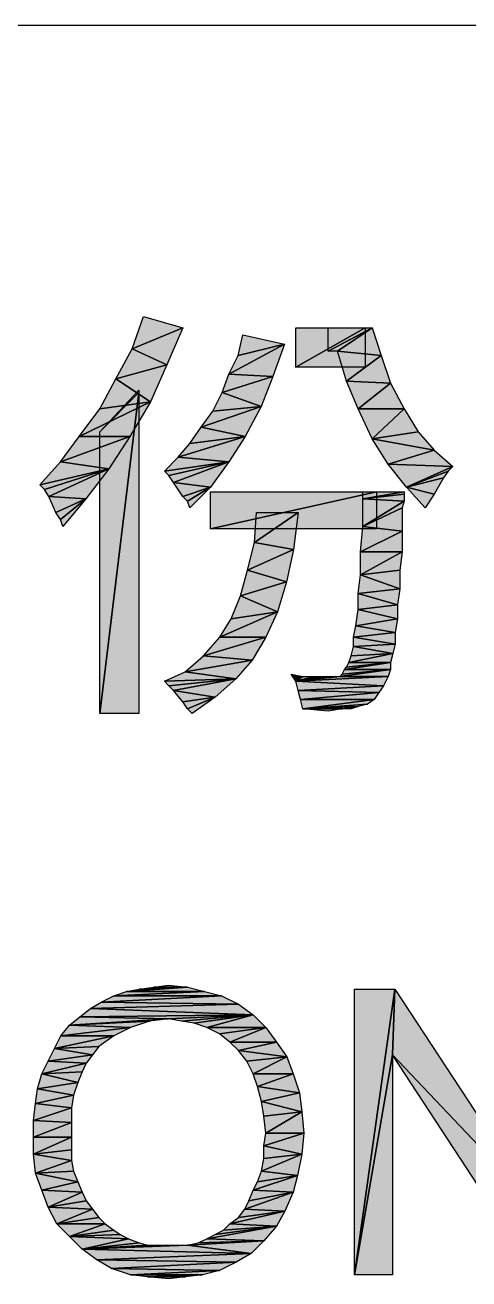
# Model space of a CAD drawing. Header units: millimetres. Extents: x -159 to 198, y 0 to 225.
# Drawn here: x 44.07 to 46.3, y 16.37 to 22.67 of the extents above; entities that cross this region are included whole.
import ezdxf

# ---------------------------------------------------------------- set-up
doc = ezdxf.new("R2010")
doc.units = ezdxf.units.MM
doc.header["$LTSCALE"] = 10.89
doc.layers.add('12_COIN_DXF_FORMAT', color=7, linetype='CONTINUOUS')

# ---------------------------------------------------------------- blocks, each defined once
blk = doc.blocks.new('A_C4F889353_BL2', base_point=(32.2476, 18.7626))
at = {"layer": '12_COIN_DXF_FORMAT', "color": 7, "linetype": 'Continuous'}
for p, q in [((44.6082, 21.0412), (44.6662, 21.2036)), ((44.6662, 21.2036), (44.8633, 21.1456)), ((44.8633, 21.1456), (44.6082, 21.0412)), ((44.6082, 21.0412), (44.8633, 21.1456)), ((44.8633, 21.1456), (44.7821, 20.9601)), ((45.1416, 21.0064), (45.1647, 21.1108)), ((45.1647, 21.1108), (45.3734, 21.0644)), ((45.4314, 20.9485), (45.4314, 21.1456)), ((45.4314, 21.1456), (45.7792, 21.1456)), ((45.7792, 21.1456), (45.4314, 20.9485)), ((45.4314, 20.9485), (45.7792, 21.1456)), ((45.5937, 21.0296), (45.5937, 21.1456)), ((45.5937, 21.1456), (45.814, 21.1456)), ((45.814, 21.1456), (45.5937, 21.0296)), ((45.5937, 21.0296), (45.814, 21.1456)), ((45.814, 21.1456), (45.6401, 21.0296)), ((45.6401, 21.0296), (45.814, 21.1456)), ((45.7792, 21.1456), (45.7792, 20.9485)), ((45.814, 21.1456), (45.8604, 21.0064)), ((44.5271, 20.8905), (44.6082, 21.0412)), ((44.7821, 20.9601), (44.6082, 21.0412)), ((44.6082, 21.0412), (44.7821, 20.9601)), ((45.3734, 21.0644), (45.0952, 20.9137)), ((45.0952, 20.9137), (45.3734, 21.0644)), ((45.3734, 21.0644), (45.1416, 21.0064)), ((45.1416, 21.0064), (45.3734, 21.0644)), ((45.3734, 21.0644), (45.3155, 20.9021)), ((45.0952, 20.9137), (45.1416, 21.0064)), ((45.6401, 21.0296), (45.5937, 21.0296)), ((45.8604, 21.0064), (45.6401, 21.0296)), ((45.6865, 20.8789), (45.6401, 21.0296)), ((45.6401, 21.0296), (45.8604, 21.0064)), ((45.8604, 21.0064), (45.6865, 20.8789)), ((45.6865, 20.8789), (45.8604, 21.0064)), ((45.8604, 21.0064), (45.9068, 20.8673)), ((44.7821, 20.9601), (44.5271, 20.8905)), ((44.5271, 20.8905), (44.7821, 20.9601)), ((44.7821, 20.9601), (44.701, 20.7746)), ((45.0604, 20.8209), (45.0952, 20.9137)), ((45.3155, 20.9021), (45.0952, 20.9137)), ((45.0952, 20.9137), (45.3155, 20.9021)), ((45.7792, 20.9485), (45.4314, 20.9485)), ((44.4459, 20.7398), (44.5271, 20.8905)), ((44.701, 20.7746), (44.5271, 20.8905)), ((44.5271, 20.8905), (44.701, 20.7746)), ((45.3155, 20.9021), (45.0604, 20.8209)), ((45.0604, 20.8209), (45.3155, 20.9021)), ((45.3155, 20.9021), (45.2575, 20.7514)), ((45.9068, 20.8673), (45.6865, 20.8789)), ((45.7445, 20.7398), (45.6865, 20.8789)), ((45.6865, 20.8789), (45.9068, 20.8673)), ((45.9068, 20.8673), (45.7445, 20.7398)), ((45.7445, 20.7398), (45.9068, 20.8673)), ((45.9068, 20.8673), (45.9763, 20.7398)), ((44.4459, 20.6238), (44.643, 20.8325)), ((44.643, 20.8209), (44.4459, 20.6238)), ((44.4459, 20.6238), (44.643, 20.8209)), ((44.643, 20.8209), (44.4459, 19.2093)), ((44.4459, 19.2093), (44.643, 20.8209)), ((44.643, 20.8325), (44.643, 20.8209)), ((44.643, 20.8209), (44.643, 19.2093)), ((45.014, 20.7282), (45.0604, 20.8209)), ((45.2575, 20.7514), (45.0604, 20.8209)), ((45.0604, 20.8209), (45.2575, 20.7514)), ((44.701, 20.7746), (44.3416, 20.6007)), ((44.3416, 20.6007), (44.701, 20.7746)), ((44.3416, 20.6007), (44.4459, 20.7398)), ((44.701, 20.7746), (44.4459, 20.7398)), ((44.4459, 20.7398), (44.701, 20.7746)), ((44.701, 20.7746), (44.5966, 20.6007)), ((45.2575, 20.7514), (44.956, 20.647)), ((44.956, 20.647), (45.2575, 20.7514)), ((44.956, 20.647), (45.014, 20.7282)), ((45.2575, 20.7514), (45.014, 20.7282)), ((45.014, 20.7282), (45.2575, 20.7514)), ((45.2575, 20.7514), (45.1763, 20.6007)), ((45.9763, 20.7398), (45.7445, 20.7398)), ((45.814, 20.5891), (45.7445, 20.7398)), ((45.7445, 20.7398), (45.9763, 20.7398)), ((45.814, 20.5891), (45.9763, 20.7398)), ((45.9763, 20.7398), (45.814, 20.5891)), ((45.9763, 20.7398), (46.0459, 20.6238)), ((44.2488, 20.4731), (44.3416, 20.6007)), ((44.5966, 20.6007), (44.2488, 20.4731)), ((44.2488, 20.4731), (44.5966, 20.6007)), ((44.5966, 20.6007), (44.3416, 20.6007)), ((44.3416, 20.6007), (44.5966, 20.6007)), ((44.4459, 19.2093), (44.4459, 20.6238)), ((44.5966, 20.6007), (44.4923, 20.4383)), ((45.1763, 20.6007), (44.8401, 20.4963)), ((44.8401, 20.4963), (45.1763, 20.6007)), ((44.8981, 20.5659), (44.956, 20.647)), ((45.1763, 20.6007), (44.8981, 20.5659)), ((44.8981, 20.5659), (45.1763, 20.6007)), ((45.1763, 20.6007), (44.956, 20.647)), ((44.956, 20.647), (45.1763, 20.6007)), ((45.1763, 20.6007), (45.0952, 20.4731)), ((46.0459, 20.6238), (45.814, 20.5891)), ((45.814, 20.5891), (46.0459, 20.6238)), ((46.0459, 20.6238), (46.1271, 20.5311)), ((44.8401, 20.4963), (44.8981, 20.5659)), ((46.1271, 20.5311), (45.814, 20.5891)), ((45.8952, 20.4615), (45.814, 20.5891)), ((45.814, 20.5891), (46.1271, 20.5311)), ((46.1271, 20.5311), (45.8952, 20.4615)), ((45.8952, 20.4615), (46.1271, 20.5311)), ((46.1271, 20.5311), (46.2198, 20.4499)), ((44.1445, 20.3572), (44.2488, 20.4731)), ((44.4923, 20.4383), (44.2488, 20.4731)), ((44.2488, 20.4731), (44.4923, 20.4383)), ((44.7705, 20.4267), (44.8401, 20.4963)), ((45.0952, 20.4731), (44.7705, 20.4267)), ((44.7705, 20.4267), (45.0952, 20.4731)), ((45.0952, 20.4731), (44.7937, 20.4036)), ((44.7937, 20.4036), (45.0952, 20.4731)), ((45.0952, 20.4731), (44.8169, 20.3688)), ((44.8169, 20.3688), (45.0952, 20.4731)), ((45.0952, 20.4731), (44.8401, 20.4963)), ((44.8401, 20.4963), (45.0952, 20.4731)), ((45.0952, 20.4731), (45.0024, 20.3456)), ((44.4923, 20.4383), (44.1445, 20.3572)), ((44.1445, 20.3572), (44.4923, 20.4383)), ((44.4923, 20.4383), (44.1676, 20.334)), ((44.1676, 20.334), (44.4923, 20.4383)), ((44.4923, 20.4383), (44.1908, 20.2992)), ((44.1908, 20.2992), (44.4923, 20.4383)), ((44.4923, 20.4383), (44.3763, 20.2876)), ((44.7937, 20.4036), (44.7705, 20.4267)), ((46.2198, 20.4499), (45.8952, 20.4615)), ((45.9879, 20.3456), (45.8952, 20.4615)), ((45.8952, 20.4615), (46.2198, 20.4499)), ((45.9879, 20.3456), (46.2198, 20.4499)), ((46.2198, 20.4499), (45.9879, 20.3456)), ((45.9879, 20.3456), (46.1966, 20.4267)), ((46.1966, 20.4267), (45.9879, 20.3456)), ((46.1966, 20.4267), (46.1734, 20.392)), ((46.2198, 20.4499), (46.1966, 20.4267)), ((44.1676, 20.334), (44.1445, 20.3572)), ((44.8169, 20.3688), (44.7937, 20.4036)), ((45.0024, 20.3456), (44.8169, 20.3688)), ((44.8633, 20.2992), (44.8169, 20.3688)), ((44.8169, 20.3688), (45.0024, 20.3456)), ((45.0024, 20.3456), (44.8633, 20.2992)), ((44.8633, 20.2992), (45.0024, 20.3456)), ((45.0024, 20.3456), (44.8865, 20.276)), ((44.8865, 20.276), (45.0024, 20.3456)), ((45.0024, 20.3456), (44.8981, 20.2412)), ((46.1734, 20.392), (45.9879, 20.3456)), ((45.9879, 20.3456), (46.1734, 20.392)), ((46.1271, 20.3108), (45.9879, 20.3456)), ((46.0807, 20.2412), (45.9879, 20.3456)), ((45.9879, 20.3456), (46.1271, 20.3108)), ((46.1734, 20.392), (46.1271, 20.3108)), ((44.1908, 20.2992), (44.1676, 20.334)), ((44.3763, 20.2876), (44.1908, 20.2992)), ((44.2256, 20.218), (44.1908, 20.2992)), ((44.1908, 20.2992), (44.3763, 20.2876)), ((44.3763, 20.2876), (44.2256, 20.218)), ((44.2256, 20.218), (44.3763, 20.2876)), ((44.3763, 20.2876), (44.2488, 20.1833)), ((44.2488, 20.1833), (44.3763, 20.2876)), ((44.3763, 20.2876), (44.2604, 20.1485)), ((44.8865, 20.276), (44.8633, 20.2992)), ((45.0024, 20.1369), (45.0024, 20.3224)), ((45.0024, 20.3224), (45.8372, 20.3224)), ((45.8372, 20.3224), (45.0024, 20.1369)), ((45.0024, 20.1369), (45.8372, 20.3224)), ((45.7676, 20.2876), (45.9763, 20.3224)), ((45.7676, 20.2876), (45.7676, 20.3224)), ((45.7676, 20.3224), (45.9763, 20.3224)), ((45.9763, 20.3224), (45.7676, 20.2876)), ((45.9763, 20.3108), (45.7676, 20.2876)), ((45.7676, 20.2876), (45.9763, 20.3108)), ((45.9763, 20.276), (45.7676, 20.2876)), ((45.7676, 20.1485), (45.7676, 20.2876)), ((45.7676, 20.2876), (45.9763, 20.276)), ((45.8372, 20.3224), (45.8372, 20.1369)), ((45.9763, 20.3224), (45.9763, 20.3108)), ((45.9763, 20.3108), (45.9763, 20.276)), ((46.1271, 20.3108), (46.0807, 20.2412)), ((44.2488, 20.1833), (44.2256, 20.218)), ((44.8981, 20.2412), (44.8865, 20.276)), ((45.2227, 20.0673), (45.2343, 20.218)), ((45.443, 20.218), (45.2227, 20.0673)), ((45.2227, 20.0673), (45.443, 20.218)), ((45.2343, 20.218), (45.443, 20.218)), ((45.443, 20.218), (45.4198, 20.0325)), ((45.7676, 20.1485), (45.9763, 20.276)), ((45.9763, 20.276), (45.7676, 20.1485)), ((45.9647, 20.2412), (45.7676, 20.1485)), ((45.7676, 20.1485), (45.9647, 20.2412)), ((45.9763, 20.276), (45.9647, 20.2412)), ((45.9647, 20.2412), (45.9647, 20.1253)), ((44.2604, 20.1485), (44.2488, 20.1833)), ((45.8372, 20.1369), (45.0024, 20.1369)), ((45.756, 20.0209), (45.7676, 20.1485)), ((45.9647, 20.1253), (45.756, 20.0209)), ((45.756, 20.0209), (45.9647, 20.1253)), ((45.9647, 20.1253), (45.7676, 20.1485)), ((45.7676, 20.1485), (45.9647, 20.1253)), ((45.9647, 20.1253), (45.9647, 20.0209)), ((45.1879, 19.9282), (45.2227, 20.0673)), ((45.4198, 20.0325), (45.1879, 19.9282)), ((45.1879, 19.9282), (45.4198, 20.0325)), ((45.4198, 20.0325), (45.2227, 20.0673)), ((45.2227, 20.0673), (45.4198, 20.0325)), ((45.4198, 20.0325), (45.385, 19.8702)), ((45.9647, 20.0209), (45.756, 20.0209)), ((45.756, 19.905), (45.9647, 20.0209)), ((45.756, 19.905), (45.756, 20.0209)), ((45.756, 20.0209), (45.9647, 20.0209)), ((45.9647, 20.0209), (45.756, 19.905)), ((45.9647, 20.0209), (45.9532, 19.9282)), ((45.1532, 19.8007), (45.1879, 19.9282)), ((45.385, 19.8702), (45.1879, 19.9282)), ((45.1879, 19.9282), (45.385, 19.8702)), ((45.7445, 19.8122), (45.756, 19.905)), ((45.9532, 19.9282), (45.756, 19.905)), ((45.756, 19.905), (45.9532, 19.9282)), ((45.9532, 19.8354), (45.756, 19.905)), ((45.756, 19.905), (45.9532, 19.8354)), ((45.9532, 19.9282), (45.9532, 19.8354)), ((45.385, 19.8702), (45.1532, 19.8007)), ((45.1532, 19.8007), (45.385, 19.8702)), ((45.385, 19.8702), (45.3387, 19.7195)), ((45.1068, 19.6847), (45.1532, 19.8007)), ((45.3387, 19.7195), (45.1532, 19.8007)), ((45.1532, 19.8007), (45.3387, 19.7195)), ((45.9532, 19.8354), (45.7445, 19.8122)), ((45.7445, 19.8122), (45.9532, 19.8354)), ((45.9416, 19.7543), (45.7445, 19.8122)), ((45.7445, 19.7311), (45.7445, 19.8122)), ((45.7445, 19.8122), (45.9416, 19.7543)), ((45.9532, 19.8354), (45.9416, 19.7543)), ((45.3387, 19.7195), (45.0488, 19.592)), ((45.0488, 19.592), (45.3387, 19.7195)), ((45.3387, 19.7195), (45.1068, 19.6847)), ((45.1068, 19.6847), (45.3387, 19.7195)), ((45.3387, 19.7195), (45.2807, 19.592)), ((45.7329, 19.6499), (45.7445, 19.7311)), ((45.9416, 19.7543), (45.7445, 19.7311)), ((45.7445, 19.7311), (45.9416, 19.7543)), ((45.9416, 19.6847), (45.7445, 19.7311)), ((45.7445, 19.7311), (45.9416, 19.6847)), ((45.9416, 19.7543), (45.9416, 19.6847)), ((45.0488, 19.592), (45.1068, 19.6847)), ((45.7213, 19.592), (45.7329, 19.6499)), ((45.9416, 19.6847), (45.7329, 19.6499)), ((45.7329, 19.6499), (45.9416, 19.6847)), ((45.93, 19.6151), (45.7329, 19.6499)), ((45.7329, 19.6499), (45.93, 19.6151)), ((45.9416, 19.6847), (45.93, 19.6151)), ((44.9676, 19.4992), (45.0488, 19.592)), ((45.2807, 19.592), (44.9676, 19.4992)), ((44.9676, 19.4992), (45.2807, 19.592)), ((45.2807, 19.592), (45.0488, 19.592)), ((45.0488, 19.592), (45.2807, 19.592)), ((45.2807, 19.592), (45.2111, 19.476)), ((45.93, 19.6151), (45.7213, 19.592)), ((45.7213, 19.592), (45.93, 19.6151)), ((45.93, 19.5572), (45.7213, 19.592)), ((45.7213, 19.5456), (45.7213, 19.592)), ((45.7213, 19.592), (45.93, 19.5572)), ((45.93, 19.6151), (45.93, 19.5572)), ((45.7097, 19.4992), (45.7213, 19.5456)), ((45.93, 19.5572), (45.7213, 19.5456)), ((45.7213, 19.5456), (45.93, 19.5572)), ((45.9184, 19.5108), (45.7213, 19.5456)), ((45.7213, 19.5456), (45.9184, 19.5108)), ((45.93, 19.5572), (45.9184, 19.5108)), ((44.8749, 19.418), (44.9676, 19.4992)), ((45.2111, 19.476), (44.8749, 19.418)), ((44.8749, 19.418), (45.2111, 19.476)), ((45.2111, 19.476), (44.9676, 19.4992)), ((44.9676, 19.4992), (45.2111, 19.476)), ((45.2111, 19.476), (45.13, 19.3833)), ((45.9068, 19.4644), (45.6749, 19.4296)), ((45.6749, 19.4296), (45.9068, 19.4644)), ((45.6865, 19.4412), (45.6981, 19.4644)), ((45.9068, 19.4644), (45.6865, 19.4412)), ((45.6865, 19.4412), (45.9068, 19.4644)), ((45.9184, 19.5108), (45.6981, 19.4644)), ((45.6981, 19.4644), (45.9184, 19.5108)), ((45.6981, 19.4644), (45.7097, 19.4992)), ((45.9068, 19.4644), (45.6981, 19.4644)), ((45.6981, 19.4644), (45.9068, 19.4644)), ((45.9184, 19.5108), (45.7097, 19.4992)), ((45.7097, 19.4992), (45.9184, 19.5108)), ((45.9184, 19.5108), (45.9068, 19.4644)), ((45.9068, 19.4644), (45.9068, 19.4296)), ((44.7705, 19.3717), (44.8749, 19.418)), ((45.13, 19.3833), (44.8749, 19.418)), ((44.8749, 19.418), (45.13, 19.3833)), ((45.4314, 19.3717), (45.4082, 19.4065)), ((45.4082, 19.4065), (45.4662, 19.3949)), ((45.9068, 19.4296), (45.6517, 19.3949)), ((45.6517, 19.3949), (45.9068, 19.4296)), ((45.6517, 19.3949), (45.6633, 19.4065)), ((45.6633, 19.4065), (45.6749, 19.4296)), ((45.9068, 19.4296), (45.6633, 19.4065)), ((45.6633, 19.4065), (45.9068, 19.4296)), ((45.6749, 19.4296), (45.6865, 19.4412)), ((45.9068, 19.4296), (45.6749, 19.4296)), ((45.6749, 19.4296), (45.9068, 19.4296)), ((45.9068, 19.4296), (45.8952, 19.3949)), ((45.13, 19.3833), (44.7705, 19.3717)), ((44.7705, 19.3717), (45.13, 19.3833)), ((44.7937, 19.3485), (44.7705, 19.3717)), ((45.13, 19.3833), (44.7937, 19.3485)), ((44.7937, 19.3485), (45.13, 19.3833)), ((44.8169, 19.3253), (44.7937, 19.3485)), ((45.13, 19.3833), (44.8169, 19.3253)), ((44.8169, 19.3253), (45.13, 19.3833)), ((45.13, 19.3833), (45.0256, 19.2905)), ((45.8952, 19.3949), (45.4314, 19.3717)), ((45.4314, 19.3717), (45.6517, 19.3949)), ((45.6517, 19.3949), (45.4314, 19.3717)), ((45.4314, 19.3717), (45.6285, 19.3949)), ((45.6285, 19.3949), (45.4314, 19.3717)), ((45.4314, 19.3717), (45.6053, 19.3949)), ((45.6053, 19.3949), (45.4314, 19.3717)), ((45.4314, 19.3717), (45.5705, 19.3949)), ((45.5705, 19.3949), (45.4314, 19.3717)), ((45.4314, 19.3717), (45.5242, 19.3949)), ((45.5242, 19.3949), (45.4314, 19.3717)), ((45.4314, 19.3717), (45.4662, 19.3949)), ((45.4662, 19.3949), (45.4314, 19.3717)), ((45.4314, 19.3717), (45.8952, 19.3949)), ((45.872, 19.3485), (45.4314, 19.3717)), ((45.443, 19.3253), (45.4314, 19.3717)), ((45.4314, 19.3717), (45.872, 19.3485)), ((45.872, 19.3485), (45.443, 19.3253)), ((45.443, 19.3253), (45.872, 19.3485)), ((45.4662, 19.3949), (45.5242, 19.3949)), ((45.5242, 19.3949), (45.5705, 19.3949)), ((45.5705, 19.3949), (45.6053, 19.3949)), ((45.6053, 19.3949), (45.6285, 19.3949)), ((45.6285, 19.3949), (45.6517, 19.3949)), ((45.8952, 19.3949), (45.6517, 19.3949)), ((45.6517, 19.3949), (45.8952, 19.3949)), ((45.872, 19.3485), (45.8488, 19.3137)), ((45.8952, 19.3949), (45.872, 19.3485)), ((45.0256, 19.2905), (44.8169, 19.3253)), ((44.8633, 19.2673), (44.8169, 19.3253)), ((44.8169, 19.3253), (45.0256, 19.2905)), ((45.0256, 19.2905), (44.8633, 19.2673)), ((44.8633, 19.2673), (45.0256, 19.2905)), ((45.0256, 19.2905), (44.8865, 19.2325)), ((44.8865, 19.2325), (45.0256, 19.2905)), ((45.0256, 19.2905), (44.9097, 19.2093)), ((45.8488, 19.3137), (45.443, 19.3253)), ((45.4546, 19.2789), (45.443, 19.3253)), ((45.443, 19.3253), (45.8488, 19.3137)), ((45.8488, 19.3137), (45.4546, 19.2789)), ((45.4546, 19.2789), (45.8488, 19.3137)), ((45.8256, 19.2789), (45.4546, 19.2789)), ((45.4662, 19.2325), (45.4546, 19.2789)), ((45.4546, 19.2789), (45.8256, 19.2789)), ((45.4662, 19.2325), (45.8256, 19.2789)), ((45.8256, 19.2789), (45.4662, 19.2325)), ((45.8256, 19.2789), (45.7908, 19.2557)), ((45.8488, 19.3137), (45.8256, 19.2789)), ((44.643, 19.2093), (44.4459, 19.2093)), ((44.8865, 19.2325), (44.8633, 19.2673)), ((44.9097, 19.2093), (44.8865, 19.2325)), ((45.4662, 19.2325), (45.7908, 19.2557)), ((45.7908, 19.2557), (45.4662, 19.2325)), ((45.7445, 19.2441), (45.4662, 19.2325)), ((45.4662, 19.2325), (45.7445, 19.2441)), ((45.6633, 19.2325), (45.4662, 19.2325)), ((45.5937, 19.2209), (45.4662, 19.2325)), ((45.4662, 19.2325), (45.6633, 19.2325)), ((45.6633, 19.2325), (45.5937, 19.2209)), ((45.7445, 19.2441), (45.6633, 19.2325)), ((45.6633, 19.2325), (45.7445, 19.2441)), ((45.7097, 19.2325), (45.6633, 19.2325)), ((45.7445, 19.2441), (45.7097, 19.2325)), ((45.7908, 19.2557), (45.7445, 19.2441)), ((44.8876, 17.8342), (44.5797, 17.813)), ((44.5797, 17.813), (44.8876, 17.8342)), ((44.5797, 17.813), (44.6434, 17.8236)), ((44.6434, 17.8236), (44.7178, 17.8342)), ((44.8876, 17.8342), (44.6434, 17.8236)), ((44.6434, 17.8236), (44.8876, 17.8342)), ((44.7178, 17.8342), (44.7921, 17.8448)), ((44.8876, 17.8342), (44.7178, 17.8342)), ((44.7178, 17.8342), (44.8876, 17.8342)), ((44.7921, 17.8448), (44.8876, 17.8342)), ((44.8876, 17.8342), (44.9726, 17.813)), ((45.7264, 16.3902), (45.9281, 17.8236)), ((45.7264, 16.3902), (45.7264, 17.8236)), ((45.7264, 17.8236), (45.9281, 17.8236)), ((45.9281, 17.8236), (45.7264, 16.3902)), ((45.9175, 17.4944), (45.9281, 17.8236)), ((45.9281, 17.8236), (45.9175, 17.4944)), ((45.9281, 17.8236), (46.6607, 16.7088)), ((44.3992, 17.728), (44.4523, 17.7599)), ((44.4523, 17.7599), (44.516, 17.7917)), ((45.0575, 17.7917), (44.4523, 17.7599)), ((44.4523, 17.7599), (45.0575, 17.7917)), ((45.1425, 17.7493), (44.4523, 17.7599)), ((44.4523, 17.7599), (45.1425, 17.7493)), ((44.516, 17.7917), (44.5797, 17.813)), ((44.9726, 17.813), (44.516, 17.7917)), ((44.516, 17.7917), (44.9726, 17.813)), ((45.0575, 17.7917), (44.516, 17.7917)), ((44.516, 17.7917), (45.0575, 17.7917)), ((44.9726, 17.813), (44.5797, 17.813)), ((44.5797, 17.813), (44.9726, 17.813)), ((44.9726, 17.813), (45.0575, 17.7917)), ((45.0575, 17.7917), (45.1425, 17.7493)), ((44.3462, 17.6856), (44.3992, 17.728)), ((45.1425, 17.7493), (44.3992, 17.728)), ((44.3992, 17.728), (45.1425, 17.7493)), ((45.2168, 17.6962), (44.3992, 17.728)), ((44.3992, 17.728), (45.2168, 17.6962)), ((45.1425, 17.7493), (45.2168, 17.6962)), ((44.2506, 17.59), (44.2931, 17.6431)), ((44.2931, 17.6431), (44.3462, 17.6856)), ((44.2931, 17.6431), (44.7921, 17.6749)), ((44.7921, 17.6749), (44.2931, 17.6431)), ((44.6965, 17.6643), (44.2931, 17.6431)), ((44.2931, 17.6431), (44.6965, 17.6643)), ((44.601, 17.6325), (44.2931, 17.6431)), ((44.2931, 17.6431), (44.601, 17.6325)), ((45.2168, 17.6962), (44.3462, 17.6856)), ((44.3462, 17.6856), (45.2168, 17.6962)), ((44.3462, 17.6856), (44.7921, 17.6749)), ((44.7921, 17.6749), (44.3462, 17.6856)), ((44.6965, 17.6643), (44.601, 17.6325)), ((44.7921, 17.6749), (44.6965, 17.6643)), ((45.2168, 17.6962), (44.7921, 17.6749)), ((44.7921, 17.6749), (45.2168, 17.6962)), ((44.8558, 17.6643), (44.7921, 17.6749)), ((45.2168, 17.6962), (44.8558, 17.6643)), ((44.8558, 17.6643), (45.2168, 17.6962)), ((44.9195, 17.6537), (44.8558, 17.6643)), ((45.2168, 17.6962), (44.9195, 17.6537)), ((44.9195, 17.6537), (45.2168, 17.6962)), ((44.9832, 17.6325), (44.9195, 17.6537)), ((45.2168, 17.6962), (44.9832, 17.6325)), ((44.9832, 17.6325), (45.2168, 17.6962)), ((45.2168, 17.6962), (45.2805, 17.6325)), ((44.2188, 17.5263), (44.516, 17.59)), ((44.2188, 17.5263), (44.2506, 17.59)), ((44.516, 17.59), (44.2188, 17.5263)), ((44.601, 17.6325), (44.2506, 17.59)), ((44.2506, 17.59), (44.601, 17.6325)), ((44.516, 17.59), (44.2506, 17.59)), ((44.2506, 17.59), (44.516, 17.59)), ((44.516, 17.59), (44.4417, 17.5369)), ((44.601, 17.6325), (44.516, 17.59)), ((45.2805, 17.6325), (44.9832, 17.6325)), ((45.0469, 17.6006), (44.9832, 17.6325)), ((44.9832, 17.6325), (45.2805, 17.6325)), ((45.2805, 17.6325), (45.0469, 17.6006)), ((45.0469, 17.6006), (45.2805, 17.6325)), ((45.1, 17.5581), (45.0469, 17.6006)), ((45.2805, 17.6325), (45.1, 17.5581)), ((45.1, 17.5581), (45.2805, 17.6325)), ((45.2805, 17.6325), (45.3336, 17.5581)), ((44.1869, 17.4626), (44.2188, 17.5263)), ((44.4417, 17.5369), (44.2188, 17.5263)), ((44.2188, 17.5263), (44.4417, 17.5369)), ((44.4099, 17.4944), (44.2188, 17.5263)), ((44.2188, 17.5263), (44.4099, 17.4944)), ((44.4417, 17.5369), (44.4099, 17.4944)), ((45.3336, 17.5581), (45.1, 17.5581)), ((45.1425, 17.5157), (45.1, 17.5581)), ((45.1, 17.5581), (45.3336, 17.5581)), ((45.3336, 17.5581), (45.1425, 17.5157)), ((45.1425, 17.5157), (45.3336, 17.5581)), ((45.3867, 17.4838), (45.1425, 17.5157)), ((45.1849, 17.4626), (45.1425, 17.5157)), ((45.1425, 17.5157), (45.3867, 17.4838)), ((45.3336, 17.5581), (45.3867, 17.4838)), ((44.155, 17.3989), (44.1869, 17.4626)), ((44.155, 17.3989), (44.378, 17.452)), ((44.378, 17.452), (44.155, 17.3989)), ((44.4099, 17.4944), (44.1869, 17.4626)), ((44.1869, 17.4626), (44.4099, 17.4944)), ((44.378, 17.452), (44.1869, 17.4626)), ((44.1869, 17.4626), (44.378, 17.452)), ((44.378, 17.452), (44.3568, 17.4095)), ((44.4099, 17.4944), (44.378, 17.452)), ((45.3867, 17.4838), (45.1849, 17.4626)), ((45.1849, 17.4626), (45.3867, 17.4838)), ((45.2168, 17.3989), (45.1849, 17.4626)), ((45.3867, 17.4838), (45.2168, 17.3989)), ((45.2168, 17.3989), (45.3867, 17.4838)), ((45.3867, 17.4838), (45.4185, 17.3989)), ((45.9175, 17.4944), (45.7264, 16.3902)), ((45.7264, 16.3902), (45.9175, 17.4944)), ((46.6607, 16.7088), (45.9175, 17.4944)), ((45.9175, 17.4944), (45.9175, 16.3902)), ((46.6395, 16.3902), (45.9175, 17.4944)), ((45.9175, 17.4944), (46.6607, 16.7088)), ((44.1338, 17.3246), (44.155, 17.3989)), ((44.3568, 17.4095), (44.155, 17.3989)), ((44.155, 17.3989), (44.3568, 17.4095)), ((44.3355, 17.3564), (44.155, 17.3989)), ((44.155, 17.3989), (44.3355, 17.3564)), ((44.3568, 17.4095), (44.3355, 17.3564)), ((45.4185, 17.3989), (45.2168, 17.3989)), ((45.238, 17.3352), (45.2168, 17.3989)), ((45.2168, 17.3989), (45.4185, 17.3989)), ((45.4185, 17.3989), (45.238, 17.3352)), ((45.238, 17.3352), (45.4185, 17.3989)), ((45.4185, 17.3989), (45.4504, 17.3033)), ((44.1232, 17.2502), (44.1338, 17.3246)), ((44.3355, 17.3564), (44.1338, 17.3246)), ((44.1338, 17.3246), (44.3355, 17.3564)), ((44.3143, 17.2927), (44.1338, 17.3246)), ((44.1338, 17.3246), (44.3143, 17.2927)), ((44.3355, 17.3564), (44.3143, 17.2927)), ((45.4504, 17.3033), (45.238, 17.3352)), ((45.2592, 17.2609), (45.238, 17.3352)), ((45.238, 17.3352), (45.4504, 17.3033)), ((44.3143, 17.2927), (44.1232, 17.2502)), ((44.1232, 17.2502), (44.3143, 17.2927)), ((44.3143, 17.2927), (44.3037, 17.229)), ((45.4504, 17.3033), (45.2592, 17.2609)), ((45.2592, 17.2609), (45.4504, 17.3033)), ((45.461, 17.2078), (45.2592, 17.2609)), ((45.2699, 17.1865), (45.2592, 17.2609)), ((45.2592, 17.2609), (45.461, 17.2078)), ((45.4504, 17.3033), (45.461, 17.2078)), ((44.1126, 17.1653), (44.1232, 17.2502)), ((44.3037, 17.229), (44.1126, 17.1653)), ((44.1126, 17.1653), (44.3037, 17.229)), ((44.3037, 17.229), (44.1232, 17.2502)), ((44.1232, 17.2502), (44.3037, 17.229)), ((44.3037, 17.229), (44.3037, 17.1547)), ((45.461, 17.2078), (45.2699, 17.1865)), ((45.2699, 17.1865), (45.461, 17.2078)), ((45.461, 17.2078), (45.2805, 17.1016)), ((45.2805, 17.1016), (45.461, 17.2078)), ((45.461, 17.2078), (45.4716, 17.1016)), ((44.3037, 17.1547), (44.1126, 17.1653)), ((44.1126, 17.0804), (44.1126, 17.1653)), ((44.1126, 17.1653), (44.3037, 17.1547)), ((44.3037, 17.1547), (44.1126, 17.0804)), ((44.1126, 17.0804), (44.3037, 17.1547)), ((44.3037, 17.1547), (44.3037, 17.0804)), ((45.2805, 17.1016), (45.2699, 17.1865)), ((44.3037, 17.0804), (44.1126, 17.0804)), ((44.1126, 16.9954), (44.3037, 17.0804)), ((44.1126, 16.9954), (44.1126, 17.0804)), ((44.1126, 17.0804), (44.3037, 17.0804)), ((44.3037, 17.0804), (44.1126, 16.9954)), ((44.3037, 17.0804), (44.3037, 17.0167)), ((45.2699, 17.0379), (45.2805, 17.1016)), ((45.4716, 17.1016), (45.2699, 17.0379)), ((45.2699, 17.0379), (45.4716, 17.1016)), ((45.4716, 17.1016), (45.2805, 17.1016)), ((45.2805, 17.1016), (45.4716, 17.1016)), ((45.4716, 17.1016), (45.461, 16.9954)), ((44.3037, 17.0167), (44.1126, 16.9954)), ((44.1126, 16.9954), (44.3037, 17.0167)), ((44.3037, 17.0167), (44.3037, 16.9636)), ((45.461, 16.9954), (45.2699, 17.0379)), ((45.2699, 16.9742), (45.2699, 17.0379)), ((45.2699, 17.0379), (45.461, 16.9954)), ((44.3037, 16.9636), (44.1126, 16.9954)), ((44.1232, 16.8999), (44.1126, 16.9954)), ((44.1126, 16.9954), (44.3037, 16.9636)), ((44.1232, 16.8999), (44.3037, 16.9636)), ((44.3037, 16.9636), (44.1232, 16.8999)), ((44.3037, 16.9636), (44.3143, 16.9105)), ((45.461, 16.9954), (45.2592, 16.9105)), ((45.2592, 16.9105), (45.461, 16.9954)), ((45.2592, 16.9105), (45.2699, 16.9742)), ((45.461, 16.9954), (45.2699, 16.9742)), ((45.2699, 16.9742), (45.461, 16.9954)), ((45.461, 16.9954), (45.4397, 16.8893)), ((44.3143, 16.9105), (44.1232, 16.8999)), ((44.1232, 16.8999), (44.3143, 16.9105)), ((44.3355, 16.8574), (44.1232, 16.8999)), ((44.155, 16.8149), (44.1232, 16.8999)), ((44.1232, 16.8999), (44.3355, 16.8574)), ((44.3143, 16.9105), (44.3355, 16.8574)), ((45.4397, 16.8893), (45.2168, 16.8149)), ((45.2168, 16.8149), (45.4397, 16.8893)), ((45.238, 16.8574), (45.2592, 16.9105)), ((45.4397, 16.8893), (45.238, 16.8574)), ((45.238, 16.8574), (45.4397, 16.8893)), ((45.4397, 16.8893), (45.2592, 16.9105)), ((45.2592, 16.9105), (45.4397, 16.8893)), ((45.4397, 16.8893), (45.4185, 16.8043)), ((44.3355, 16.8574), (44.155, 16.8149)), ((44.155, 16.8149), (44.3355, 16.8574)), ((44.3568, 16.8043), (44.155, 16.8149)), ((44.1869, 16.73), (44.155, 16.8149)), ((44.155, 16.8149), (44.3568, 16.8043)), ((44.3355, 16.8574), (44.3568, 16.8043)), ((45.1955, 16.7618), (45.2168, 16.8149)), ((45.2168, 16.8149), (45.238, 16.8574)), ((45.4185, 16.8043), (45.2168, 16.8149)), ((45.2168, 16.8149), (45.4185, 16.8043)), ((44.1869, 16.73), (44.3568, 16.8043)), ((44.3568, 16.8043), (44.1869, 16.73)), ((44.378, 16.7618), (44.1869, 16.73)), ((44.1869, 16.73), (44.378, 16.7618)), ((44.3568, 16.8043), (44.378, 16.7618)), ((44.378, 16.7618), (44.4099, 16.7194)), ((45.4185, 16.8043), (45.1743, 16.7194)), ((45.1743, 16.7194), (45.4185, 16.8043)), ((45.1743, 16.7194), (45.1955, 16.7618)), ((45.4185, 16.8043), (45.1955, 16.7618)), ((45.1955, 16.7618), (45.4185, 16.8043)), ((45.4185, 16.8043), (45.376, 16.7088)), ((44.4099, 16.7194), (44.1869, 16.73)), ((44.2294, 16.6451), (44.1869, 16.73)), ((44.1869, 16.73), (44.4099, 16.7194)), ((44.2294, 16.6451), (44.4099, 16.7194)), ((44.4099, 16.7194), (44.2294, 16.6451)), ((44.4099, 16.7194), (44.4417, 16.6769)), ((45.376, 16.7088), (45.1, 16.6451)), ((45.1, 16.6451), (45.376, 16.7088)), ((45.1425, 16.6769), (45.1743, 16.7194)), ((45.376, 16.7088), (45.1425, 16.6769)), ((45.1425, 16.6769), (45.376, 16.7088)), ((45.376, 16.7088), (45.1743, 16.7194)), ((45.1743, 16.7194), (45.376, 16.7088)), ((45.376, 16.7088), (45.3336, 16.6344)), ((44.4417, 16.6769), (44.2294, 16.6451)), ((44.2294, 16.6451), (44.4417, 16.6769)), ((44.4736, 16.6451), (44.2294, 16.6451)), ((44.2931, 16.5814), (44.2294, 16.6451)), ((44.2294, 16.6451), (44.4736, 16.6451)), ((44.2931, 16.5814), (44.4736, 16.6451)), ((44.4736, 16.6451), (44.2931, 16.5814)), ((44.4417, 16.6769), (44.4736, 16.6451)), ((44.4736, 16.6451), (44.516, 16.6132)), ((45.3336, 16.6344), (44.9832, 16.5707)), ((44.9832, 16.5707), (45.3336, 16.6344)), ((45.3336, 16.6344), (45.0257, 16.592)), ((45.0257, 16.592), (45.3336, 16.6344)), ((45.0681, 16.6132), (45.1, 16.6451)), ((45.3336, 16.6344), (45.0681, 16.6132)), ((45.0681, 16.6132), (45.3336, 16.6344)), ((45.1, 16.6451), (45.1425, 16.6769)), ((45.3336, 16.6344), (45.1, 16.6451)), ((45.1, 16.6451), (45.3336, 16.6344)), ((45.3336, 16.6344), (45.2699, 16.5601)), ((44.2931, 16.5814), (44.516, 16.6132)), ((44.516, 16.6132), (44.2931, 16.5814)), ((44.5479, 16.592), (44.2931, 16.5814)), ((44.2931, 16.5814), (44.5479, 16.592)), ((44.5904, 16.5707), (44.2931, 16.5814)), ((44.3568, 16.5177), (44.2931, 16.5814)), ((44.2931, 16.5814), (44.5904, 16.5707)), ((44.3568, 16.5177), (44.5904, 16.5707)), ((44.5904, 16.5707), (44.3568, 16.5177)), ((44.516, 16.6132), (44.5479, 16.592)), ((44.5479, 16.592), (44.5904, 16.5707)), ((44.5904, 16.5707), (44.6434, 16.5495)), ((44.9407, 16.5495), (44.9832, 16.5707)), ((44.9832, 16.5707), (45.0257, 16.592)), ((45.2699, 16.5601), (44.9832, 16.5707)), ((44.9832, 16.5707), (45.2699, 16.5601)), ((45.0257, 16.592), (45.0681, 16.6132)), ((44.3568, 16.5177), (44.6434, 16.5495)), ((44.6434, 16.5495), (44.3568, 16.5177)), ((44.8876, 16.5389), (44.3568, 16.5177)), ((44.3568, 16.5177), (44.8346, 16.5389)), ((44.8346, 16.5389), (44.3568, 16.5177)), ((44.3568, 16.5177), (44.7815, 16.5389)), ((44.7815, 16.5389), (44.3568, 16.5177)), ((44.3568, 16.5177), (44.739, 16.5389)), ((44.739, 16.5389), (44.3568, 16.5177)), ((44.3568, 16.5177), (44.6859, 16.5389)), ((44.6859, 16.5389), (44.3568, 16.5177)), ((44.3568, 16.5177), (44.8876, 16.5389)), ((45.2062, 16.4964), (44.3568, 16.5177)), ((44.4311, 16.4646), (44.3568, 16.5177)), ((44.3568, 16.5177), (45.2062, 16.4964)), ((44.6434, 16.5495), (44.6859, 16.5389)), ((44.6859, 16.5389), (44.739, 16.5389)), ((44.739, 16.5389), (44.7815, 16.5389)), ((44.7815, 16.5389), (44.8346, 16.5389)), ((44.8346, 16.5389), (44.8876, 16.5389)), ((45.2699, 16.5601), (44.8876, 16.5389)), ((44.8876, 16.5389), (45.2699, 16.5601)), ((44.8876, 16.5389), (44.9407, 16.5495)), ((44.8876, 16.5389), (45.2062, 16.4964)), ((45.2062, 16.4964), (44.8876, 16.5389)), ((45.2699, 16.5601), (44.9407, 16.5495)), ((44.9407, 16.5495), (45.2699, 16.5601)), ((45.2699, 16.5601), (45.2062, 16.4964)), ((45.2062, 16.4964), (44.4311, 16.4646)), ((44.4311, 16.4646), (45.2062, 16.4964)), ((45.1318, 16.4539), (44.4311, 16.4646)), ((44.5054, 16.4221), (44.4311, 16.4646)), ((44.4311, 16.4646), (45.1318, 16.4539)), ((45.1318, 16.4539), (44.5054, 16.4221)), ((44.5054, 16.4221), (45.1318, 16.4539)), ((45.1318, 16.4539), (45.0469, 16.4115)), ((45.2062, 16.4964), (45.1318, 16.4539)), ((45.0469, 16.4115), (44.5054, 16.4221)), ((44.601, 16.3902), (44.5054, 16.4221)), ((44.5054, 16.4221), (45.0469, 16.4115)), ((45.0469, 16.4115), (44.601, 16.3902)), ((44.601, 16.3902), (45.0469, 16.4115)), ((44.962, 16.3902), (44.601, 16.3902)), ((44.6859, 16.3796), (44.601, 16.3902)), ((44.601, 16.3902), (44.962, 16.3902)), ((44.962, 16.3902), (44.6859, 16.3796)), ((44.6859, 16.3796), (44.962, 16.3902)), ((44.877, 16.3796), (44.6859, 16.3796)), ((44.7921, 16.369), (44.6859, 16.3796)), ((44.6859, 16.3796), (44.877, 16.3796)), ((44.877, 16.3796), (44.7921, 16.369)), ((44.962, 16.3902), (44.877, 16.3796)), ((45.0469, 16.4115), (44.962, 16.3902)), ((45.9175, 16.3902), (45.7264, 16.3902))]:
    blk.add_line(p, q, dxfattribs=at)
for points in [[(44.6082, 21.0412), (44.6662, 21.2036), (44.8633, 21.1456)], [(44.8633, 21.1456), (44.7821, 20.9601), (44.6082, 21.0412)], [(45.1416, 21.0064), (45.1647, 21.1108), (45.3734, 21.0644)], [(45.4314, 20.9485), (45.4314, 21.1456), (45.7792, 21.1456)], [(45.7792, 21.1456), (45.7792, 20.9485), (45.4314, 20.9485)], [(45.5937, 21.0296), (45.5937, 21.1456), (45.814, 21.1456)], [(45.5937, 21.0296), (45.814, 21.1456), (45.6401, 21.0296)], [(45.814, 21.1456), (45.8604, 21.0064), (45.6401, 21.0296)], [(44.5271, 20.8905), (44.6082, 21.0412), (44.7821, 20.9601)], [(45.1416, 21.0064), (45.3734, 21.0644), (45.0952, 20.9137)], [(45.3734, 21.0644), (45.3155, 20.9021), (45.0952, 20.9137)], [(45.6865, 20.8789), (45.6401, 21.0296), (45.8604, 21.0064)], [(45.8604, 21.0064), (45.9068, 20.8673), (45.6865, 20.8789)], [(44.7821, 20.9601), (44.701, 20.7746), (44.5271, 20.8905)], [(45.0604, 20.8209), (45.0952, 20.9137), (45.3155, 20.9021)], [(44.4459, 20.7398), (44.5271, 20.8905), (44.701, 20.7746)], [(45.3155, 20.9021), (45.2575, 20.7514), (45.0604, 20.8209)], [(45.7445, 20.7398), (45.6865, 20.8789), (45.9068, 20.8673)], [(45.9068, 20.8673), (45.9763, 20.7398), (45.7445, 20.7398)], [(44.4459, 20.6238), (44.643, 20.8325), (44.643, 20.8209)], [(44.4459, 20.6238), (44.643, 20.8209), (44.4459, 19.2093)], [(44.643, 20.8209), (44.643, 19.2093), (44.4459, 19.2093)], [(45.014, 20.7282), (45.0604, 20.8209), (45.2575, 20.7514)], [(44.4459, 20.7398), (44.701, 20.7746), (44.3416, 20.6007)], [(44.701, 20.7746), (44.5966, 20.6007), (44.3416, 20.6007)], [(45.014, 20.7282), (45.2575, 20.7514), (44.956, 20.647)], [(45.2575, 20.7514), (45.1763, 20.6007), (44.956, 20.647)], [(45.814, 20.5891), (45.7445, 20.7398), (45.9763, 20.7398)], [(46.0459, 20.6238), (45.814, 20.5891), (45.9763, 20.7398)], [(44.2488, 20.4731), (44.3416, 20.6007), (44.5966, 20.6007)], [(44.5966, 20.6007), (44.4923, 20.4383), (44.2488, 20.4731)], [(44.8981, 20.5659), (45.1763, 20.6007), (44.8401, 20.4963)], [(45.1763, 20.6007), (45.0952, 20.4731), (44.8401, 20.4963)], [(44.8981, 20.5659), (44.956, 20.647), (45.1763, 20.6007)], [(46.0459, 20.6238), (46.1271, 20.5311), (45.814, 20.5891)], [(45.8952, 20.4615), (45.814, 20.5891), (46.1271, 20.5311)], [(46.1271, 20.5311), (46.2198, 20.4499), (45.8952, 20.4615)], [(44.1445, 20.3572), (44.2488, 20.4731), (44.4923, 20.4383)], [(44.7705, 20.4267), (44.8401, 20.4963), (45.0952, 20.4731)], [(44.7705, 20.4267), (45.0952, 20.4731), (44.7937, 20.4036)], [(44.7937, 20.4036), (45.0952, 20.4731), (44.8169, 20.3688)], [(45.0952, 20.4731), (45.0024, 20.3456), (44.8169, 20.3688)], [(44.1445, 20.3572), (44.4923, 20.4383), (44.1676, 20.334)], [(44.1676, 20.334), (44.4923, 20.4383), (44.1908, 20.2992)], [(44.4923, 20.4383), (44.3763, 20.2876), (44.1908, 20.2992)], [(45.9879, 20.3456), (45.8952, 20.4615), (46.2198, 20.4499)], [(46.1966, 20.4267), (45.9879, 20.3456), (46.2198, 20.4499)], [(46.1734, 20.392), (45.9879, 20.3456), (46.1966, 20.4267)], [(44.8633, 20.2992), (44.8169, 20.3688), (45.0024, 20.3456)], [(44.8633, 20.2992), (45.0024, 20.3456), (44.8865, 20.276)], [(45.0024, 20.3456), (44.8981, 20.2412), (44.8865, 20.276)], [(46.1734, 20.392), (46.1271, 20.3108), (45.9879, 20.3456)], [(46.0807, 20.2412), (45.9879, 20.3456), (46.1271, 20.3108)], [(44.2256, 20.218), (44.1908, 20.2992), (44.3763, 20.2876)], [(44.2256, 20.218), (44.3763, 20.2876), (44.2488, 20.1833)], [(44.3763, 20.2876), (44.2604, 20.1485), (44.2488, 20.1833)], [(45.0024, 20.1369), (45.0024, 20.3224), (45.8372, 20.3224)], [(45.8372, 20.3224), (45.8372, 20.1369), (45.0024, 20.1369)], [(45.9763, 20.3108), (45.7676, 20.2876), (45.9763, 20.3224)], [(45.7676, 20.2876), (45.7676, 20.3224), (45.9763, 20.3224)], [(45.9763, 20.3108), (45.9763, 20.276), (45.7676, 20.2876)], [(45.7676, 20.1485), (45.7676, 20.2876), (45.9763, 20.276)], [(45.2227, 20.0673), (45.2343, 20.218), (45.443, 20.218)], [(45.443, 20.218), (45.4198, 20.0325), (45.2227, 20.0673)], [(45.9647, 20.2412), (45.7676, 20.1485), (45.9763, 20.276)], [(45.9647, 20.2412), (45.9647, 20.1253), (45.7676, 20.1485)], [(45.756, 20.0209), (45.7676, 20.1485), (45.9647, 20.1253)], [(45.9647, 20.1253), (45.9647, 20.0209), (45.756, 20.0209)], [(45.1879, 19.9282), (45.2227, 20.0673), (45.4198, 20.0325)], [(45.4198, 20.0325), (45.385, 19.8702), (45.1879, 19.9282)], [(45.9532, 19.9282), (45.756, 19.905), (45.9647, 20.0209)], [(45.756, 19.905), (45.756, 20.0209), (45.9647, 20.0209)], [(45.1532, 19.8007), (45.1879, 19.9282), (45.385, 19.8702)], [(45.7445, 19.8122), (45.756, 19.905), (45.9532, 19.8354)], [(45.9532, 19.9282), (45.9532, 19.8354), (45.756, 19.905)], [(45.385, 19.8702), (45.3387, 19.7195), (45.1532, 19.8007)], [(45.1068, 19.6847), (45.1532, 19.8007), (45.3387, 19.7195)], [(45.9532, 19.8354), (45.9416, 19.7543), (45.7445, 19.8122)], [(45.7445, 19.7311), (45.7445, 19.8122), (45.9416, 19.7543)], [(45.1068, 19.6847), (45.3387, 19.7195), (45.0488, 19.592)], [(45.3387, 19.7195), (45.2807, 19.592), (45.0488, 19.592)], [(45.7329, 19.6499), (45.7445, 19.7311), (45.9416, 19.6847)], [(45.9416, 19.7543), (45.9416, 19.6847), (45.7445, 19.7311)], [(45.7213, 19.592), (45.7329, 19.6499), (45.93, 19.6151)], [(45.9416, 19.6847), (45.93, 19.6151), (45.7329, 19.6499)], [(44.9676, 19.4992), (45.0488, 19.592), (45.2807, 19.592)], [(45.2807, 19.592), (45.2111, 19.476), (44.9676, 19.4992)], [(45.93, 19.6151), (45.93, 19.5572), (45.7213, 19.592)], [(45.7213, 19.5456), (45.7213, 19.592), (45.93, 19.5572)], [(45.7097, 19.4992), (45.7213, 19.5456), (45.9184, 19.5108)], [(45.93, 19.5572), (45.9184, 19.5108), (45.7213, 19.5456)], [(44.8749, 19.418), (44.9676, 19.4992), (45.2111, 19.476)], [(45.2111, 19.476), (45.13, 19.3833), (44.8749, 19.418)], [(45.6865, 19.4412), (45.9068, 19.4644), (45.6749, 19.4296)], [(45.9068, 19.4644), (45.9068, 19.4296), (45.6749, 19.4296)], [(45.6865, 19.4412), (45.6981, 19.4644), (45.9068, 19.4644)], [(45.7097, 19.4992), (45.9184, 19.5108), (45.6981, 19.4644)], [(45.9184, 19.5108), (45.9068, 19.4644), (45.6981, 19.4644)], [(44.7705, 19.3717), (44.8749, 19.418), (45.13, 19.3833)], [(45.4314, 19.3717), (45.4082, 19.4065), (45.4662, 19.3949)], [(45.6633, 19.4065), (45.9068, 19.4296), (45.6517, 19.3949)], [(45.9068, 19.4296), (45.8952, 19.3949), (45.6517, 19.3949)], [(45.6633, 19.4065), (45.6749, 19.4296), (45.9068, 19.4296)], [(44.7705, 19.3717), (45.13, 19.3833), (44.7937, 19.3485)], [(44.7937, 19.3485), (45.13, 19.3833), (44.8169, 19.3253)], [(45.13, 19.3833), (45.0256, 19.2905), (44.8169, 19.3253)], [(45.8952, 19.3949), (45.4314, 19.3717), (45.6517, 19.3949)], [(45.6517, 19.3949), (45.4314, 19.3717), (45.6285, 19.3949)], [(45.6285, 19.3949), (45.4314, 19.3717), (45.6053, 19.3949)], [(45.6053, 19.3949), (45.4314, 19.3717), (45.5705, 19.3949)], [(45.5705, 19.3949), (45.4314, 19.3717), (45.5242, 19.3949)], [(45.5242, 19.3949), (45.4314, 19.3717), (45.4662, 19.3949)], [(45.8952, 19.3949), (45.872, 19.3485), (45.4314, 19.3717)], [(45.443, 19.3253), (45.4314, 19.3717), (45.872, 19.3485)], [(45.872, 19.3485), (45.8488, 19.3137), (45.443, 19.3253)], [(44.8633, 19.2673), (44.8169, 19.3253), (45.0256, 19.2905)], [(44.8633, 19.2673), (45.0256, 19.2905), (44.8865, 19.2325)], [(45.0256, 19.2905), (44.9097, 19.2093), (44.8865, 19.2325)], [(45.4546, 19.2789), (45.443, 19.3253), (45.8488, 19.3137)], [(45.8488, 19.3137), (45.8256, 19.2789), (45.4546, 19.2789)], [(45.4662, 19.2325), (45.4546, 19.2789), (45.8256, 19.2789)], [(45.7908, 19.2557), (45.4662, 19.2325), (45.8256, 19.2789)], [(45.7445, 19.2441), (45.4662, 19.2325), (45.7908, 19.2557)], [(45.4662, 19.2325), (45.7445, 19.2441), (45.6633, 19.2325)], [(45.5937, 19.2209), (45.4662, 19.2325), (45.6633, 19.2325)], [(45.7445, 19.2441), (45.7097, 19.2325), (45.6633, 19.2325)], [(44.6434, 17.8236), (44.8876, 17.8342), (44.5797, 17.813)], [(44.8876, 17.8342), (44.9726, 17.813), (44.5797, 17.813)], [(44.6434, 17.8236), (44.7178, 17.8342), (44.8876, 17.8342)], [(44.7921, 17.8448), (44.8876, 17.8342), (44.7178, 17.8342)], [(45.9175, 17.4944), (45.7264, 16.3902), (45.9281, 17.8236)], [(45.7264, 16.3902), (45.7264, 17.8236), (45.9281, 17.8236)], [(45.9281, 17.8236), (46.6607, 16.7088), (45.9175, 17.4944)], [(44.3992, 17.728), (44.4523, 17.7599), (45.1425, 17.7493)], [(44.4523, 17.7599), (44.516, 17.7917), (45.0575, 17.7917)], [(45.0575, 17.7917), (45.1425, 17.7493), (44.4523, 17.7599)], [(44.516, 17.7917), (44.5797, 17.813), (44.9726, 17.813)], [(44.9726, 17.813), (45.0575, 17.7917), (44.516, 17.7917)], [(44.3462, 17.6856), (44.3992, 17.728), (45.2168, 17.6962)], [(45.1425, 17.7493), (45.2168, 17.6962), (44.3992, 17.728)], [(44.2506, 17.59), (44.2931, 17.6431), (44.601, 17.6325)], [(44.2931, 17.6431), (44.3462, 17.6856), (44.7921, 17.6749)], [(44.6965, 17.6643), (44.2931, 17.6431), (44.7921, 17.6749)], [(44.6965, 17.6643), (44.601, 17.6325), (44.2931, 17.6431)], [(44.3462, 17.6856), (45.2168, 17.6962), (44.7921, 17.6749)], [(44.7921, 17.6749), (45.2168, 17.6962), (44.8558, 17.6643)], [(44.8558, 17.6643), (45.2168, 17.6962), (44.9195, 17.6537)], [(44.9195, 17.6537), (45.2168, 17.6962), (44.9832, 17.6325)], [(45.2168, 17.6962), (45.2805, 17.6325), (44.9832, 17.6325)], [(44.4417, 17.5369), (44.2188, 17.5263), (44.516, 17.59)], [(44.2188, 17.5263), (44.2506, 17.59), (44.516, 17.59)], [(44.601, 17.6325), (44.516, 17.59), (44.2506, 17.59)], [(45.0469, 17.6006), (44.9832, 17.6325), (45.2805, 17.6325)], [(45.0469, 17.6006), (45.2805, 17.6325), (45.1, 17.5581)], [(45.2805, 17.6325), (45.3336, 17.5581), (45.1, 17.5581)], [(44.1869, 17.4626), (44.2188, 17.5263), (44.4099, 17.4944)], [(44.4417, 17.5369), (44.4099, 17.4944), (44.2188, 17.5263)], [(45.1425, 17.5157), (45.1, 17.5581), (45.3336, 17.5581)], [(45.3336, 17.5581), (45.3867, 17.4838), (45.1425, 17.5157)], [(45.1849, 17.4626), (45.1425, 17.5157), (45.3867, 17.4838)], [(44.155, 17.3989), (44.1869, 17.4626), (44.378, 17.452)], [(44.3568, 17.4095), (44.155, 17.3989), (44.378, 17.452)], [(44.4099, 17.4944), (44.378, 17.452), (44.1869, 17.4626)], [(45.1849, 17.4626), (45.3867, 17.4838), (45.2168, 17.3989)], [(45.3867, 17.4838), (45.4185, 17.3989), (45.2168, 17.3989)], [(45.9175, 17.4944), (45.9175, 16.3902), (45.7264, 16.3902)], [(46.6395, 16.3902), (45.9175, 17.4944), (46.6607, 16.7088)], [(44.1338, 17.3246), (44.155, 17.3989), (44.3355, 17.3564)], [(44.3568, 17.4095), (44.3355, 17.3564), (44.155, 17.3989)], [(45.238, 17.3352), (45.2168, 17.3989), (45.4185, 17.3989)], [(45.4185, 17.3989), (45.4504, 17.3033), (45.238, 17.3352)], [(44.1232, 17.2502), (44.1338, 17.3246), (44.3143, 17.2927)], [(44.3355, 17.3564), (44.3143, 17.2927), (44.1338, 17.3246)], [(45.2592, 17.2609), (45.238, 17.3352), (45.4504, 17.3033)], [(44.3143, 17.2927), (44.3037, 17.229), (44.1232, 17.2502)], [(45.4504, 17.3033), (45.461, 17.2078), (45.2592, 17.2609)], [(45.2699, 17.1865), (45.2592, 17.2609), (45.461, 17.2078)], [(44.1126, 17.1653), (44.1232, 17.2502), (44.3037, 17.229)], [(44.3037, 17.229), (44.3037, 17.1547), (44.1126, 17.1653)], [(45.2699, 17.1865), (45.461, 17.2078), (45.2805, 17.1016)], [(45.461, 17.2078), (45.4716, 17.1016), (45.2805, 17.1016)], [(44.1126, 17.0804), (44.1126, 17.1653), (44.3037, 17.1547)], [(44.3037, 17.1547), (44.3037, 17.0804), (44.1126, 17.0804)], [(44.3037, 17.0167), (44.1126, 16.9954), (44.3037, 17.0804)], [(44.1126, 16.9954), (44.1126, 17.0804), (44.3037, 17.0804)], [(45.2699, 17.0379), (45.2805, 17.1016), (45.4716, 17.1016)], [(45.4716, 17.1016), (45.461, 16.9954), (45.2699, 17.0379)], [(44.3037, 17.0167), (44.3037, 16.9636), (44.1126, 16.9954)], [(45.2699, 16.9742), (45.2699, 17.0379), (45.461, 16.9954)], [(44.1232, 16.8999), (44.1126, 16.9954), (44.3037, 16.9636)], [(44.3143, 16.9105), (44.1232, 16.8999), (44.3037, 16.9636)], [(45.2699, 16.9742), (45.461, 16.9954), (45.2592, 16.9105)], [(45.461, 16.9954), (45.4397, 16.8893), (45.2592, 16.9105)], [(44.3143, 16.9105), (44.3355, 16.8574), (44.1232, 16.8999)], [(44.155, 16.8149), (44.1232, 16.8999), (44.3355, 16.8574)], [(45.238, 16.8574), (45.4397, 16.8893), (45.2168, 16.8149)], [(45.4397, 16.8893), (45.4185, 16.8043), (45.2168, 16.8149)], [(45.238, 16.8574), (45.2592, 16.9105), (45.4397, 16.8893)], [(44.3355, 16.8574), (44.3568, 16.8043), (44.155, 16.8149)], [(44.1869, 16.73), (44.155, 16.8149), (44.3568, 16.8043)], [(45.1955, 16.7618), (45.2168, 16.8149), (45.4185, 16.8043)], [(44.378, 16.7618), (44.1869, 16.73), (44.3568, 16.8043)], [(44.378, 16.7618), (44.4099, 16.7194), (44.1869, 16.73)], [(45.1955, 16.7618), (45.4185, 16.8043), (45.1743, 16.7194)], [(45.4185, 16.8043), (45.376, 16.7088), (45.1743, 16.7194)], [(44.2294, 16.6451), (44.1869, 16.73), (44.4099, 16.7194)], [(44.4417, 16.6769), (44.2294, 16.6451), (44.4099, 16.7194)], [(45.1425, 16.6769), (45.376, 16.7088), (45.1, 16.6451)], [(45.376, 16.7088), (45.3336, 16.6344), (45.1, 16.6451)], [(45.1425, 16.6769), (45.1743, 16.7194), (45.376, 16.7088)], [(44.4417, 16.6769), (44.4736, 16.6451), (44.2294, 16.6451)], [(44.2931, 16.5814), (44.2294, 16.6451), (44.4736, 16.6451)], [(44.516, 16.6132), (44.2931, 16.5814), (44.4736, 16.6451)], [(45.0257, 16.592), (45.3336, 16.6344), (44.9832, 16.5707)], [(45.3336, 16.6344), (45.2699, 16.5601), (44.9832, 16.5707)], [(45.0681, 16.6132), (45.3336, 16.6344), (45.0257, 16.592)], [(45.0681, 16.6132), (45.1, 16.6451), (45.3336, 16.6344)], [(44.5479, 16.592), (44.2931, 16.5814), (44.516, 16.6132)], [(44.5479, 16.592), (44.5904, 16.5707), (44.2931, 16.5814)], [(44.3568, 16.5177), (44.2931, 16.5814), (44.5904, 16.5707)], [(44.6434, 16.5495), (44.3568, 16.5177), (44.5904, 16.5707)], [(44.9407, 16.5495), (44.9832, 16.5707), (45.2699, 16.5601)], [(44.6859, 16.5389), (44.3568, 16.5177), (44.6434, 16.5495)], [(44.8876, 16.5389), (44.3568, 16.5177), (44.8346, 16.5389)], [(44.8346, 16.5389), (44.3568, 16.5177), (44.7815, 16.5389)], [(44.7815, 16.5389), (44.3568, 16.5177), (44.739, 16.5389)], [(44.739, 16.5389), (44.3568, 16.5177), (44.6859, 16.5389)], [(44.3568, 16.5177), (44.8876, 16.5389), (45.2062, 16.4964)], [(44.4311, 16.4646), (44.3568, 16.5177), (45.2062, 16.4964)], [(44.9407, 16.5495), (45.2699, 16.5601), (44.8876, 16.5389)], [(45.2699, 16.5601), (45.2062, 16.4964), (44.8876, 16.5389)], [(45.2062, 16.4964), (45.1318, 16.4539), (44.4311, 16.4646)], [(44.5054, 16.4221), (44.4311, 16.4646), (45.1318, 16.4539)], [(45.1318, 16.4539), (45.0469, 16.4115), (44.5054, 16.4221)], [(44.601, 16.3902), (44.5054, 16.4221), (45.0469, 16.4115)], [(45.0469, 16.4115), (44.962, 16.3902), (44.601, 16.3902)], [(44.6859, 16.3796), (44.601, 16.3902), (44.962, 16.3902)], [(44.962, 16.3902), (44.877, 16.3796), (44.6859, 16.3796)], [(44.7921, 16.369), (44.6859, 16.3796), (44.877, 16.3796)]]:
    blk.add_solid(points, dxfattribs=at)

msp = doc.modelspace()

# ---------------------------------------------------------------- linework, layer by layer
at = {"layer": '12_COIN_DXF_FORMAT', "color": 3, "linetype": 'Continuous'}
msp.add_line((8, 22.6667), (191.3333, 22.6667), dxfattribs=at)

# ---------------------------------------------------------------- block references
at = {"layer": '12_COIN_DXF_FORMAT', "color": 2, "linetype": 'Continuous'}
msp.add_blockref('A_C4F889353_BL2', (32.2476, 18.7626), dxfattribs=at)

doc.saveas('drawing.dxf')
